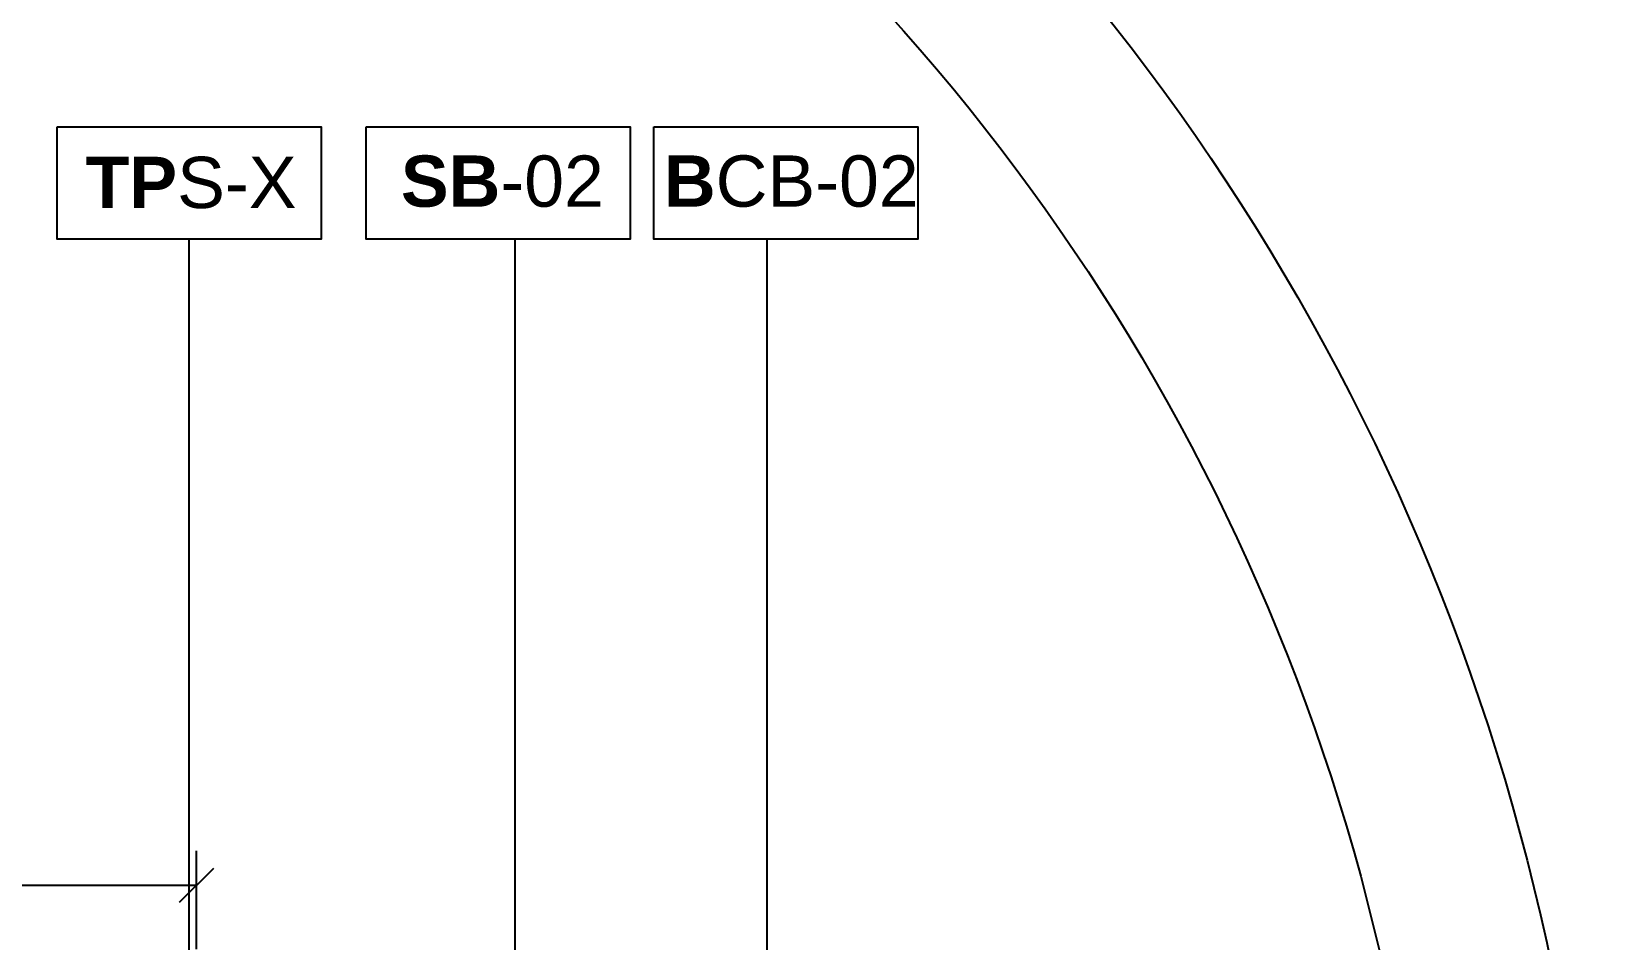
# Model space of a CAD drawing. Header units: metres. Extents: x -325 to 301, y -147 to 149.
# Drawn here: x 64.745 to 65.891, y 22.092 to 22.757 of the extents above; entities that cross this region are included whole.
import ezdxf

# ---------------------------------------------------------------- set-up
doc = ezdxf.new("R2010")
doc.units = ezdxf.units.M
doc.layers.get('Defpoints').update_dxf_attribs({"lineweight": 13})
doc.layers.add('-AUX_MON', color=3, linetype='Continuous', plot=False)
doc.layers.add('0-TX-1_25', color=7, linetype='Continuous', true_color=0x3f4f7f)
doc.layers.add('A-KEYPLAN_HATCH', color=7, linetype='Continuous')
doc.layers.add('A_TEXT_2', color=7, linetype='Continuous')
doc.styles.get("Standard").update_dxf_attribs({"font": 'arial.ttf'})
doc.dimstyles.new('ISO-25', dxfattribs={"dimtxt": 0.1, "dimasz": 0.1, "dimexe": 0.1, "dimexo": 0.1, "dimgap": 0.1, "dimtad": 1, "dimdec": 0, "dimlfac": 100, "dimzin": 9, "dimtxsty": 'Standard', "dimblk": 'OBLIQUE', "dimcen": 0.1, "dimadec": 0, "dimazin": 0, "dimtfac": 1, "dimtdec": 0, "dimtmove": 0, "dimatfit": 3, "dimldrblk": 'OBLIQUE', "dimfxl": 1, "dimarcsym": 0})

# ---------------------------------------------------------------- blocks, each defined once
blk = doc.blocks.new('hatch keyplan 2')
at = {"layer": 'A-KEYPLAN_HATCH'}
blk.add_lwpolyline([(0, 0.005476596624248486), (0.012874798693294, 0.005476596623793739), (0.012874798693294, -2.273736754432321e-13), (0, 0)], close=True, dxfattribs=at)
blk = doc.blocks.new('hatch keyplan')
at = {"layer": 'A-KEYPLAN_HATCH'}
blk.add_blockref('hatch keyplan 2', (1.430579833341536, 0.8521467901477053), dxfattribs=at)
blk = doc.blocks.new('B-CB02')
at = {"layer": 'A-KEYPLAN_HATCH'}
blk.add_blockref('hatch keyplan', (-1.430579833341536, -0.8521467901477053), dxfattribs=at)
at = {"layer": 'A_TEXT_2', "insert": (-0.0007977308478888112, 0.004087061300781514), "char_height": 0.0025, "attachment_point": 1}
blk.add_mtext_dynamic_manual_height_columns('\\pi0.00129;{\\fArial|b1|i0|c0|p34;B}CB-02', width=0.01456192034901793, gutter_width=0.015, heights=[0], dxfattribs=at)
blk = doc.blocks.new('SB-02')
at = {"layer": 'A-KEYPLAN_HATCH'}
blk.add_blockref('hatch keyplan', (-1.430579833341138, -0.8521467901475916), dxfattribs=at)
at = {"layer": 'A_TEXT_2', "insert": (-0.0007977306930945227, 0.004083503112326525), "char_height": 0.0025, "attachment_point": 1}
blk.add_mtext_dynamic_manual_height_columns('\\pi0.00249;{\\fArial|b1|i0|c0|p34;SB}-02', width=0.01456192034901793, gutter_width=0.015, heights=[0], dxfattribs=at)
blk = doc.blocks.new('_Oblique')
at = {"color": 0, "lineweight": -2}
blk.add_line((-0.499999999995058, -0.4999999998130015), (0.500000000028669, 0.500000000163238), dxfattribs=at)
blk = doc.blocks.new('*D2142')
at = {"layer": '0-TX-1_25', "color": 0, "lineweight": -2, "transparency": 16777216}
for p, q in [((63.6004471002901, 22.08543023154279), (63.6004471002901, 22.15725537229624)), ((64.86594710147453, 22.08543023154279), (64.86594710147453, 22.15725537229624)), ((63.6004471002901, 22.13225537229624), (64.86594710147453, 22.13225537229624))]:
    blk.add_line(p, q, dxfattribs=at)
at = {"layer": 'Defpoints', "color": 0, "transparency": 16777216}
for p in [(64.86594710147453, 22.13225537229624), (63.6004471002901, 22.06043023154279), (64.86594710147453, 22.06043023154279)]:
    blk.add_point(p, dxfattribs=at)
at = {"layer": '0-TX-1_25', "color": 0, "lineweight": -2, "transparency": 16777216, "xscale": 0.025, "yscale": 0.025, "zscale": 0.025, "rotation": 180}
blk.add_blockref('_Oblique', (63.6004471002901, 22.13225537229624), dxfattribs=at)
at = {"layer": '0-TX-1_25', "color": 0, "lineweight": -2, "transparency": 16777216, "xscale": 0.025, "yscale": 0.025, "zscale": 0.025}
blk.add_blockref('_Oblique', (64.86594710147453, 22.13225537229624), dxfattribs=at)
at = {"layer": '0-TX-1_25', "color": 0, "transparency": 16777216, "insert": (64.23319710088231, 22.17610428089106), "char_height": 0.035, "attachment_point": 5}
blk.add_mtext('%%C150/200/300 cm', dxfattribs=at)

msp = doc.modelspace()

# ---------------------------------------------------------------- linework, layer by layer
at = {"layer": '-AUX_MON'}
for radius in [1.660836223737217, 1.540138442924032]:
    msp.add_circle((64.23044709992696, 21.73543032151288), radius, dxfattribs=at)
at = {"layer": '0-TX-1_25'}
for points in [[(64.86044709955436, 22.06043023154279), (64.86044709955436, 22.60469294267345)], [(65.09890806057896, 21.43596426993133), (65.09890806057896, 22.60469294267345)], [(65.28308004464552, 21.85362269411638), (65.28308004464552, 22.6046929426689)]]:
    msp.add_lwpolyline(points, dxfattribs=at)

# ---------------------------------------------------------------- block references
at = {"layer": '0-TX-1_25', "xscale": 15, "yscale": 15, "zscale": 15}
for name, p in [('SB-02', (64.98992550090033, 22.60469294267573)), ('B-CB02', (65.20032042976672, 22.60469294267061))]:
    msp.add_blockref(name, p, dxfattribs=at)
at = {"layer": 'A-KEYPLAN_HATCH', "xscale": 14.99999999999007, "yscale": 14.99999999999007, "zscale": 14.99999999999007}
msp.add_blockref('hatch keyplan', (43.30518860924589, 9.822491090468041), dxfattribs=at)

# ---------------------------------------------------------------- texts
at = {"layer": 'A_TEXT_2', "insert": (64.75192014593578, 22.66499517011839), "char_height": 0.03749999999997516, "attachment_point": 1}
msp.add_mtext_dynamic_manual_height_columns('\\pi0.03281;{\\fArial|b1|i0|c0|p34;TP}S-X', width=0.2184288052351243, gutter_width=0.224999999999851, heights=[0], dxfattribs=at)

# ---------------------------------------------------------------- dimensions: what is measured, and where the dimension line sits
at = {"layer": '0-TX-1_25'}
dim = msp.add_linear_dim(base=(64.86594710147453, 22.13225537229624), p1=(63.6004471002901, 22.06043023154279), p2=(64.86594710147453, 22.06043023154279), text='%%C150/200/300 cm', dimstyle='ISO-25', override={"dimtxt": 0.035, "dimasz": 0.025, "dimexe": 0.025, "dimexo": 0.025, "dimgap": 0.025, "dimblk1": 'Oblique', "dimblk2": 'Oblique', "dimsah": 1, "dimfxl": 0.1, "dimfxlon": 1, "dimarcsym": 1}, dxfattribs=at)
dim.commit()
dim.dimension.update_dxf_attribs({"geometry": '*D2142', "text_midpoint": (64.23319710088231, 22.17610428089106)})

doc.saveas('drawing.dxf')
